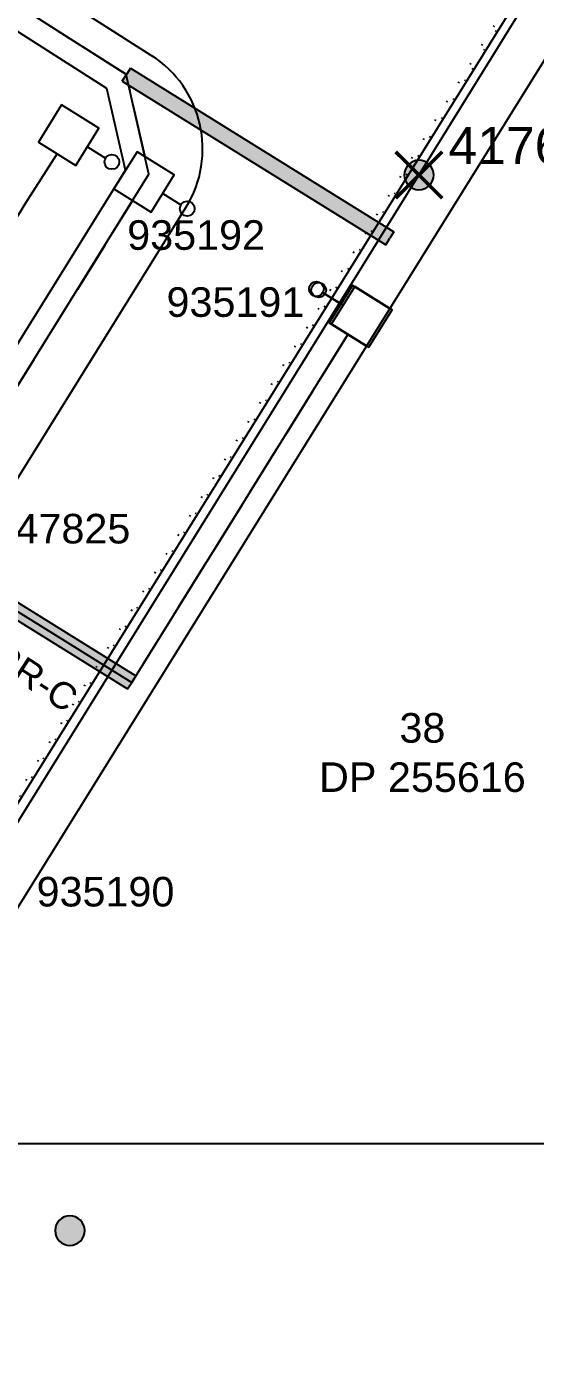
# Model space of a CAD drawing. Header units: metres. Extents: x 305550 to 306428, y 6276370 to 6276957.
# Drawn here: x 306259.2 to 306293.6, y 6276536.5 to 6276627.1 of the extents above; entities that cross this region are included whole.
import ezdxf
from ezdxf.enums import TextEntityAlignment as Align

# ---------------------------------------------------------------- set-up
doc = ezdxf.new("R2010")
doc.units = ezdxf.units.M
doc.header["$LTSCALE"] = 0.7
doc.linetypes.add('Cable Remove', pattern=[2, 0, -2])
doc.linetypes.add('IE Trench LV', pattern=[6.5, 5, -1.5])
doc.layers.get('0').update_dxf_attribs({"color": 6})
for name, color, linetype in [('_User Miscellaneous1', 3, 'Continuous'), ('_User Miscellaneous11', 7, 'Continuous'), ('_User Miscellaneous4', 7, 'Continuous'), ('_User Miscellaneous7', 150, 'Continuous'), ('_User Miscellaneous8', 7, 'Continuous'), ('_User_LV_Exist', 7, 'Continuous'), ('Cadastre Developer_SP_NEW', 4, 'Continuous'), ('Cadastre Roads_SP_NEW', 8, 'Continuous'), ('Duct_SP_NEW', 2, 'Continuous'), ('Equip_HV_NEW', 2, 'Continuous'), ('Mains_LV_NEW_R6', 2, 'Continuous'), ('Mains_LV_NEW_T84', 2, 'Continuous'), ('OH_Details_SP_MISC', 6, 'Continuous'), ('SupportsUG_SP_LV_NEW', 2, 'Continuous'), ('SupportsUG_SP_LV_SL_NEW', 2, 'Continuous'), ('Trench_SP_NEW', 2, 'Continuous')]:
    doc.layers.add(name, color=color, linetype=linetype)
doc.layers.add('_User Miscellaneous5', color=7, linetype='Continuous', lineweight=35)
for name, color, linetype, plot in [('_User Notes', 7, 'Continuous', False), ('Features_HIDE', 1, 'Continuous', False), ('Viewports', 8, 'Continuous', False)]:
    doc.layers.add(name, color=color, linetype=linetype, plot=plot)
doc.styles.add('ARIAL', font='arial.ttf', dxfattribs={"height": 2})
doc.styles.add('POLE_LABEL', font='arial.ttf')
doc.styles.add('SL_LABEL', font='arial.ttf')
doc.styles.get("Standard").update_dxf_attribs({"font": 'arial.ttf'})
doc.styles.add('style1', font='iso3098b.shx')
doc.linetypes.add('Cable New UG', pattern='A,8,-1,["x",style1,S=3.5,R=0,X=0.35,Y=-1],-3.5', length=12.5)
doc.linetypes.add('Cable Z', pattern='A,8,-1,["Z",Standard,S=2.5,R=0,X=0.35,Y=-1.25],-3.5', length=12.5)

# ---------------------------------------------------------------- blocks, each defined once
blk = doc.blocks.new('POLE_EXT')
blk.add_hatch(color=256).paths.add_polyline_path([(-1, 0, 1), (1, 0, 1)])
blk.add_lwpolyline([(-1, 0, 1), (1, 0, 1)], format="xyb", close=True)
for tag, height, flags, p in [('pNumber', 2.5, 8, (-17.84, 2.067)), ('OWNED_BY', 0.2, 9, (1.355, -0.4)), ('SPECIAL_USE', 0.2, 9, (1.355, -0.8)), ('STATE', 0.2, 9, (1.355, -1)), ('PARENT', 0.2, 9, (1.355, -0.6)), ('cLV', 0.2, 9, (1.355, -1.4)), ('hDepth', 0.2, 9, (1.355, -1.6)), ('hDia', 0.2, 9, (1.355, -1.8)), ('USAGE', 0.2, 9, (1.355, -1.2)), ('cHV', 0.2, 9, (1.355, -2)), ('LBRACKET', 0.2, 9, (1.355, -2.2)), ('LExisting', 0.2, 9, (1.355, -2.4)), ('LANTNUMBER', 0.2, 9, (1.355, -2.6)), ('LOther', 0.2, 9, (1.355, -2.8)), ('cLinedev', 0.2, 9, (1.355, -3.4)), ('LRemove', 0.2, 9, (1.355, -3)), ('LEGEND', 0.2, 9, (1.355, -3.2)), ('LOCATION', 0.2, 9, (1.355, -3.6)), ('pExisting', 0.2, 9, (1.355, -3.8)), ('pFooting', 0.2, 9, (1.355, -4.4)), ('pNew', 0.2, 9, (1.355, -4.6)), ('PFNUMBER', 0.2, 9, (1.355, -4)), ('NEWPFNUMBER', 0.2, 9, (1.355, -4.2)), ('pRelocate', 0.2, 9, (1.355, -5)), ('pRemove', 0.2, 9, (1.355, -5.2)), ('pReplace', 0.2, 9, (1.355, -5.4)), ('cspan', 0.2, 9, (1.355, -6)), ('STREETNAME', 0.2, 9, (1.355, -6.2)), ('SUBURB', 0.2, 9, (1.355, -6.4)), ('pStay', 0.2, 9, (1.355, -5.6)), ('pType', 0.2, 9, (1.355, -5.8)), ('OPERATED_BY', 0.2, 9, (1.355, -7.014)), ('NOTES', 0.2, 9, (1.355, -6.6)), ('MAINTAINED_BY', 0.2, 9, (1.355, -6.814))]:
    blk.add_attdef(tag, text='', height=height, dxfattribs=dict(flags=flags)).set_placement(p, align=Align.MIDDLE_LEFT)
at = {"style": 'POLE_LABEL', "flags": 9}
for tag, height, p in [('ASSET_NUM', 2.5, (2, 2)), ('STRUCTURE_PLANT_NUMBER', 0.2, (1.355, 0.028)), ('STREET_CODE', 0.2, (1.355, -0.2))]:
    blk.add_attdef(tag, text='', height=height, dxfattribs=at).set_placement(p, align=Align.MIDDLE_LEFT)
at = {"flags": 1}
blk.add_attdef('Z', (1.355, -7.328), '', height=0.2, dxfattribs=at)
blk = doc.blocks.new('*U292')
at = {"layer": '_User Miscellaneous7', "lineweight": -3}
blk.add_lwpolyline([(0, -3.03), (0, -1.58)], dxfattribs=at)
blk.add_lwpolyline([(-1.485, -6), (1.485, -6), (1.485, -3.03), (-1.485, -3.03)], close=True, dxfattribs=at)
blk.add_circle((0, -1.08), 0.5, dxfattribs=at)
at = {"layer": '_User Miscellaneous8', "color": 2, "lineweight": -3}
blk.add_lwpolyline([(-1.485, 0), (1.485, 0), (1.485, 2.97), (-1.485, 2.97)], close=True, dxfattribs=at)
at = {"style": 'POLE_LABEL', "flags": 9}
blk.add_attdef('STRUCTURE_PLANT_NUMBER', text='', height=0.2, dxfattribs=at).set_placement((1.641, 1.727), align=Align.MIDDLE_LEFT)
for tag, flags, p in [('STREET_CODE', 9, (1.641, 1.485)), ('OWNED_BY', 9, (1.641, 1.085)), ('OPERATED_BY', 9, (1.641, 0.885)), ('COLUMN_TYPE', 9, (1.641, 1.285)), ('STATE', 9, (1.641, 0.485)), ('USAGE', 9, (1.641, 0.285)), ('MAINTAINED_BY', 9, (1.641, 0.685)), ('LEGEND', 9, (1.641, 0.085)), ('SUBURB', 9, (1.641, -0.315)), ('STREETNAME', 9, (1.641, -0.515)), ('PARENT', 9, (1.641, -0.115)), ('LOCATION', 9, (1.641, -0.715)), ('NOTES', 9, (1.641, -0.915)), ('Z', 1, (1.641, -1.315)), ('LABEL_ALIGNMENT', 9, (1.641, -1.115))]:
    blk.add_attdef(tag, text='', height=0.2, dxfattribs=dict(flags=flags)).set_placement(p, align=Align.MIDDLE_LEFT)
at = {"layer": '_User Miscellaneous5', "style": 'ARIAL', "flags": 8}
blk.add_attdef('ASSET_NUM', text='', height=2, dxfattribs=at).set_placement((2, 3.485), align=Align.MIDDLE_LEFT)
blk = doc.blocks.new('*U39')
at = {"layer": '_User Miscellaneous8', "color": 2}
blk.add_line((0, 0), (0, 1.45), dxfattribs=at)
blk.add_circle((0, 1.95), 0.5, dxfattribs=at)
for tag, p, flags in [('Z', (0, 0), 1), ('OPERATED_BY', (0, -9.607), 9)]:
    blk.add_attdef(tag, p, '', height=0.2, dxfattribs=dict(flags=flags))
at = {"style": 'SL_LABEL', "flags": 9}
blk.add_attdef('STREET_CODE', text='', height=0.2, dxfattribs=at).set_placement((0, -0.2), align=Align.MIDDLE_LEFT)
at = {"flags": 9}
for tag, p in [('CONSTRUCTED_VOLTAGE', (0, -0.4)), ('CONTROL_TYPE', (0, -0.6)), ('LANTERN_PURPOSE', (0, -0.8)), ('LANTERN_TYPE', (0, -1)), ('OPERATING_VOLTAGE', (0, -1.4)), ('ORIENTATION', (0, -1.6)), ('OWNED_BY', (0, -1.8)), ('NO_PHASES', (0, -1.2)), ('STATE', (0, -2)), ('CEXIST', (0, -2.4)), ('CNEW', (0, -2.6)), ('CNUMBER', (0, -2.8)), ('USAGE', (0, -2.2)), ('CREMOVE', (0, -3)), ('CREPLACE', (0, -3.2)), ('LKINGHEIGHT', (0, -3.4)), ('LBRACKET', (0, -3.6)), ('LBRACKETVOCAB', (0, -3.8)), ('LCATEGORY', (0, -4)), ('LCHARGE1', (0, -4.2)), ('LCHARGE1PERCENT', (0, -4.4)), ('LCHARGE2', (0, -4.6)), ('LCHARGE2PERCENT', (0, -4.8)), ('LCHARGE3', (0, -5)), ('LCHARGE3PERCENT', (0, -5.2)), ('LEXIST', (0, -5.4)), ('LLAMP', (0, -5.6)), ('LLAMPVOCAB', (0, -5.8)), ('LMAST', (0, -6)), ('LMASTVOCAB', (0, -6.2)), ('LNEW', (0, -6.4)), ('LANTNUMBER', (0, -6.6)), ('LOUTREACH', (0, -7)), ('LOUTREACHVOCAB', (0, -7.2)), ('LRATECODE', (0, -7.4)), ('LREMOVE', (0, -7.6)), ('LREPLACE', (0, -7.8)), ('LTYPE', (0, -8)), ('LTYPEVOCAB', (0, -8.2)), ('SUBURB', (0, -8.6)), ('STREETNAME', (0, -8.8)), ('LEGEND', (0, -8.4)), ('LOCATION', (0, -9)), ('NOTES', (0, -9.2)), ('MAINTAINED_BY', (0, -9.863))]:
    blk.add_attdef(tag, text='', height=0.2, dxfattribs=at).set_placement(p, align=Align.MIDDLE_LEFT)
at = {"layer": '_User Notes', "style": 'SL_LABEL', "flags": 8}
blk.add_attdef('ASSET_NUM', text='', height=2.5, dxfattribs=at).set_placement((2, 2), align=Align.MIDDLE_LEFT)
at = {"layer": '_User Notes', "flags": 8}
blk.add_attdef('LNUMBER', text='', height=2.5, dxfattribs=at).set_placement((1.2, -2.8), align=Align.MIDDLE_LEFT)
blk = doc.blocks.new('*U35')
at = {"lineweight": -3}
blk.add_lwpolyline([(-2.475, 2.49), (2.475, 2.49), (2.475, 0.51), (-2.475, 0.51)], close=True, dxfattribs=at)
for tag, flags, p in [('STREET_CODE', 9, (1.5, 3.5)), ('OWNED_BY', 9, (1.5, 3.3)), ('OPERATED_BY', 9, (1.5, 3.1)), ('STATE', 9, (1.5, 2.7)), ('MAINTAINED_BY', 9, (1.5, 2.9)), ('SUPPORT_TYPE', 9, (1.5, 2.5)), ('USAGE', 9, (1.5, 2.3)), ('LEGEND', 9, (1.5, 2.1)), ('PARENT', 9, (1.5, 1.9)), ('Z', 1, (1.5, 0.9)), ('SUBURB', 9, (1.5, 1.7)), ('STREETNAME', 9, (1.5, 1.5)), ('LOCATION', 9, (1.5, 1.3)), ('NOTES', 9, (1.5, 1.1))]:
    blk.add_attdef(tag, text='', height=0.2, dxfattribs=dict(flags=flags)).set_placement(p, align=Align.MIDDLE_LEFT)
at = {"layer": '_User Miscellaneous4', "style": 'ARIAL', "flags": 8}
blk.add_attdef('ASSET_NUM', text='', height=2, dxfattribs=at).set_placement((2, 5.5), align=Align.MIDDLE_LEFT)
blk = doc.blocks.new('*U153')
for p, q in [((-1.6, 0), (-1.6, 69.895)), ((-1.6, 69.895), (-0.8, 69.895)), ((0, 69.895), (-0.8, 69.895)), ((0, 0), (0, 69.895)), ((-1.6, 0), (-0.8, 0)), ((0, 0), (-0.8, 0))]:
    blk.add_line(p, q)
at = {"style": 'ARIAL'}
blk.add_attdef('SWG_TYPE', text='', height=1.8, rotation=90, dxfattribs=at).set_placement((-0.8, 70.639), align=Align.MIDDLE_LEFT)
blk.add_attdef('SUB_TYPE', text='', height=1.8, rotation=90, dxfattribs=at).set_placement((-0.8, -0.757), align=Align.MIDDLE_RIGHT)
blk = doc.blocks.new('*U248')
at = {"layer": '_User Miscellaneous7', "lineweight": -3}
blk.add_lwpolyline([(0.023, 2.802), (0.023, 4.252)], dxfattribs=at)
blk.add_lwpolyline([(-1.462, -0.168), (1.508, -0.168), (1.508, 2.802), (-1.462, 2.802)], close=True, dxfattribs=at)
blk.add_circle((0.023, 4.752), 0.5, dxfattribs=at)
at = {"layer": '_User Miscellaneous8', "color": 2, "lineweight": -3}
blk.add_lwpolyline([(-1.485, 0), (1.485, 0), (1.485, 2.97), (-1.485, 2.97)], close=True, dxfattribs=at)
at = {"style": 'POLE_LABEL', "flags": 9}
blk.add_attdef('STRUCTURE_PLANT_NUMBER', text='', height=0.2, dxfattribs=at).set_placement((1.641, 1.727), align=Align.MIDDLE_LEFT)
for tag, flags, p in [('STREET_CODE', 9, (1.641, 1.485)), ('OWNED_BY', 9, (1.641, 1.085)), ('OPERATED_BY', 9, (1.641, 0.885)), ('COLUMN_TYPE', 9, (1.641, 1.285)), ('STATE', 9, (1.641, 0.485)), ('USAGE', 9, (1.641, 0.285)), ('MAINTAINED_BY', 9, (1.641, 0.685)), ('LEGEND', 9, (1.641, 0.085)), ('SUBURB', 9, (1.641, -0.315)), ('STREETNAME', 9, (1.641, -0.515)), ('PARENT', 9, (1.641, -0.115)), ('LOCATION', 9, (1.641, -0.715)), ('NOTES', 9, (1.641, -0.915)), ('Z', 1, (1.641, -1.315)), ('LABEL_ALIGNMENT', 9, (1.641, -1.115))]:
    blk.add_attdef(tag, text='', height=0.2, dxfattribs=dict(flags=flags)).set_placement(p, align=Align.MIDDLE_LEFT)
at = {"layer": '_User Miscellaneous5', "style": 'ARIAL', "flags": 8}
blk.add_attdef('ASSET_NUM', text='', height=2, dxfattribs=at).set_placement((2, 3.485), align=Align.MIDDLE_LEFT)
blk = doc.blocks.new('*U249')
at = {"layer": '_User Miscellaneous7', "lineweight": -3}
blk.add_lwpolyline([(0.033, 2.872), (0.033, 4.322)], dxfattribs=at)
blk.add_lwpolyline([(-1.452, -0.098), (1.518, -0.098), (1.518, 2.872), (-1.452, 2.872)], close=True, dxfattribs=at)
blk.add_circle((0.033, 4.822), 0.5, dxfattribs=at)
at = {"layer": '_User Miscellaneous8', "color": 2, "lineweight": -3}
blk.add_lwpolyline([(-1.485, 0), (1.485, 0), (1.485, 2.97), (-1.485, 2.97)], close=True, dxfattribs=at)
at = {"style": 'POLE_LABEL', "flags": 9}
blk.add_attdef('STRUCTURE_PLANT_NUMBER', text='', height=0.2, dxfattribs=at).set_placement((1.641, 1.727), align=Align.MIDDLE_LEFT)
for tag, flags, p in [('STREET_CODE', 9, (1.641, 1.485)), ('OWNED_BY', 9, (1.641, 1.085)), ('OPERATED_BY', 9, (1.641, 0.885)), ('COLUMN_TYPE', 9, (1.641, 1.285)), ('STATE', 9, (1.641, 0.485)), ('USAGE', 9, (1.641, 0.285)), ('MAINTAINED_BY', 9, (1.641, 0.685)), ('LEGEND', 9, (1.641, 0.085)), ('SUBURB', 9, (1.641, -0.315)), ('STREETNAME', 9, (1.641, -0.515)), ('PARENT', 9, (1.641, -0.115)), ('LOCATION', 9, (1.641, -0.715)), ('NOTES', 9, (1.641, -0.915)), ('Z', 1, (1.641, -1.315)), ('LABEL_ALIGNMENT', 9, (1.641, -1.115))]:
    blk.add_attdef(tag, text='', height=0.2, dxfattribs=dict(flags=flags)).set_placement(p, align=Align.MIDDLE_LEFT)
at = {"layer": '_User Miscellaneous5', "style": 'ARIAL', "flags": 8}
blk.add_attdef('ASSET_NUM', text='', height=2, dxfattribs=at).set_placement((2, 3.485), align=Align.MIDDLE_LEFT)
blk = doc.blocks.new('POLE_DEL')
h = blk.add_hatch(color=256)
edge = h.paths.add_edge_path()
edge.add_arc((0, 0), 1, 180, 360)
edge.add_arc((0, 0), 1, 0, 180)
blk.add_lwpolyline([(-1, 0, 1), (1, 0, 1)], format="xyb", close=True)
at = {"layer": '_User Miscellaneous11', "color": 2, "const_width": 0.25, "flags": 128}
for points in [[(-1.575, 1.575), (1.575, -1.575)], [(-1.575, -1.575), (1.575, 1.575)]]:
    blk.add_lwpolyline(points, dxfattribs=at)
for tag, height, flags, p in [('pNumber', 2.5, 8, (0, 2.067)), ('OWNED_BY', 0.2, 9, (0, -0.4)), ('SPECIAL_USE', 0.2, 9, (0, -0.6)), ('STATE', 0.2, 9, (0, -0.8)), ('USAGE', 0.2, 9, (0, -1)), ('cLV', 0.2, 9, (0, -1.2)), ('cHV', 0.2, 9, (0, -1.8)), ('hDepth', 0.2, 9, (0, -1.4)), ('hDia', 0.2, 9, (0, -1.6)), ('LBRACKET', 0.2, 9, (0, -2)), ('LExisting', 0.2, 9, (0, -2.2)), ('LANTNUMBER', 0.2, 9, (0, -2.4)), ('LOther', 0.2, 9, (0, -2.6)), ('LRemove', 0.2, 9, (0, -2.8)), ('cLinedev', 0.2, 9, (0, -3.2)), ('pExisting', 0.2, 9, (0, -3.4)), ('LEGEND', 0.2, 9, (0, -3)), ('PFNUMBER', 0.2, 9, (0, -3.6)), ('pFooting', 0.2, 9, (0, -4)), ('pNew', 0.2, 9, (0, -4.2)), ('pRelocate', 0.2, 9, (0, -4.6)), ('NEWPFNUMBER', 0.2, 9, (0, -3.8)), ('pRemove', 0.2, 9, (0, -4.8)), ('pReplace', 0.2, 9, (0, -5)), ('pStay', 0.2, 9, (0, -5.2)), ('pType', 0.2, 9, (0, -5.4)), ('cspan', 0.2, 9, (0, -5.6)), ('SUBURB', 0.2, 9, (0, -5.8)), ('STREETNAME', 0.2, 9, (0, -6)), ('LOCATION', 0.2, 9, (0, -6.2)), ('NOTES', 0.2, 9, (0, -6.4))]:
    blk.add_attdef(tag, text='', height=height, dxfattribs=dict(flags=flags)).set_placement(p, align=Align.MIDDLE_LEFT)
at = {"flags": 1}
blk.add_attdef('Z', (0, 0), '', height=0.2, dxfattribs=at)
at = {"style": 'POLE_LABEL', "flags": 9}
blk.add_attdef('STREET_CODE', text='', height=0.2, dxfattribs=at).set_placement((0, -0.2), align=Align.MIDDLE_LEFT)
at = {"layer": 'Features_HIDE', "style": 'POLE_LABEL', "flags": 8}
blk.add_attdef('ASSET_NUM', text='', height=2.5, dxfattribs=at).set_placement((2, 2), align=Align.MIDDLE_LEFT)

msp = doc.modelspace()

# ---------------------------------------------------------------- hatches: boundary and pattern name
at = {"layer": '_User Miscellaneous11'}
h = msp.add_hatch(color=256, dxfattribs=at)
h.dxf.hatch_style = 1
h.paths.add_polyline_path([(306266.241, 6276624.353), (306265.692, 6276623.47), (306283.517, 6276612.394), (306284.066, 6276613.277)])
h = msp.add_hatch(color=256, dxfattribs=at)
h.dxf.hatch_style = 1
h.paths.add_polyline_path([(306252.881, 6276591.756), (306252.332, 6276590.873), (306266.052, 6276582.348), (306266.601, 6276583.231)])

# ---------------------------------------------------------------- linework, layer by layer
at = {"layer": '_User Miscellaneous11', "color": 7, "linetype": 'Cable Remove', "flags": 128}
msp.add_lwpolyline([(306239.42, 6276544.287), (306284.905, 6276617.641), (306329.781, 6276690.148), (306357.769, 6276734.865)], dxfattribs=at)
at = {"layer": '_User_LV_Exist', "color": 7, "linetype": 'Cable Remove', "lineweight": 0, "flags": 128}
for points in [[(306326.582, 6276684.224), (306288.883, 6276623.557)], [(306288.883, 6276623.557), (306244.221, 6276551.688)]]:
    msp.add_lwpolyline(points, dxfattribs=at)
at = {"layer": 'Cadastre Developer_SP_NEW'}
for p, q in [((306264.64, 6276622.977), (306191.067, 6276669.849)), ((306265.903, 6276617.431), (306264.64, 6276622.977))]:
    msp.add_line(p, q, dxfattribs=at)
for points in [[(306361.572, 6276733.256), (306283.608, 6276607.787), (306228.636, 6276519.319), (306225.166, 6276499.623), (306209.333, 6276474.14), (306194.469, 6276483.376), (306146.948, 6276406.898)], [(306241.515, 6276578.182), (306265.903, 6276617.431)]]:
    msp.add_lwpolyline(points, dxfattribs=at)
at = {"layer": 'Cadastre Roads_SP_NEW', "flags": 128}
msp.add_lwpolyline([(306170.892, 6276483.281), (306225.449, 6276548.107, 0.035915), (306246.516, 6276577.136), (306269.996, 6276614.923, 0.410925), (306267.655, 6276625.207), (306192.879, 6276672.844, 0.409746), (306182.586, 6276670.645, -0.000892), (306180.609, 6276667.655), (306129.179, 6276590.187, 0.007102), (306113.87, 6276566.401), (306081.254, 6276514.106, 0.063272), (306065.884, 6276480.707), (306060.466, 6276463.494, 0.406595), (306065.183, 6276454.15), (306098.639, 6276442.653, 0.029443), (306109.973, 6276439.49, 0.042045), (306115.8, 6276438.733, 0.125612), (306123.065, 6276440.241, -0.076543), (306127.57, 6276441.644, 0.113962), (306135.941, 6276444.949, 0.035074), (306140.871, 6276448.88, 0.032012), (306149.717, 6276458.12, 0.00006), (306149.719, 6276458.123)], format="xyb", dxfattribs=at)
at = {"layer": 'Duct_SP_NEW'}
for p, q in [((306265.692, 6276623.47), (306265.966, 6276623.911)), ((306266.241, 6276624.353), (306265.966, 6276623.911)), ((306266.241, 6276624.353), (306284.066, 6276613.277)), ((306265.692, 6276623.47), (306283.517, 6276612.394)), ((306284.066, 6276613.277), (306283.791, 6276612.835)), ((306283.517, 6276612.394), (306283.791, 6276612.835)), ((306252.881, 6276591.756), (306266.601, 6276583.231)), ((306252.332, 6276590.873), (306266.052, 6276582.348)), ((306266.601, 6276583.231), (306266.326, 6276582.789)), ((306266.052, 6276582.348), (306266.326, 6276582.789))]:
    msp.add_line(p, q, dxfattribs=at)
at = {"layer": 'Mains_LV_NEW_R6', "linetype": 'Cable Z', "flags": 128}
msp.add_lwpolyline([(306251.716, 6276593.634), (306247.461, 6276596.278), (306255.646, 6276609.45, -0.01091), (306261.297, 6276618.544, 0.010907)], format="xyb", dxfattribs=at)
for points in [[(306266.326, 6276582.789), (306280.954, 6276606.33)], [(306252.606, 6276591.315), (306266.326, 6276582.789)]]:
    msp.add_lwpolyline(points, dxfattribs=at)
at = {"layer": 'Mains_LV_NEW_T84', "linetype": 'Cable New UG', "flags": 128}
msp.add_lwpolyline([(306254.656, 6276596.518), (306267.489, 6276617.17), (306265.953, 6276623.919), (306218.718, 6276654.012)], dxfattribs=at)
at = {"layer": 'OH_Details_SP_MISC', "color": 7, "linetype": 'Continuous', "flags": 128}
msp.add_lwpolyline([(306240.27, 6276543.76), (306285.755, 6276617.114), (306330.63, 6276689.62), (306358.617, 6276734.334)], dxfattribs=at)
at = {"layer": 'Trench_SP_NEW', "linetype": 'IE Trench LV'}
msp.add_line((306265.966, 6276623.911), (306216.469, 6276655.444), dxfattribs=at)
for points in [[(306267.231, 6276618.354), (306266.128, 6276623.198)], [(306253.072, 6276593.939), (306266.393, 6276615.378)]]:
    msp.add_lwpolyline(points, dxfattribs=at)
at = {"layer": 'Trench_SP_NEW', "linetype": 'IE Trench LV', "flags": 128}
msp.add_lwpolyline([(306280.954, 6276606.33), (306266.326, 6276582.789)], dxfattribs=at)
at = {"layer": 'Viewports', "flags": 128}
msp.add_lwpolyline([(305858.517, 6276551.596), (306398.956, 6276551.596)], dxfattribs=at)

# ---------------------------------------------------------------- block references
at = {"layer": '_User Miscellaneous1', "ltscale": 0.5}
ref = msp.add_blockref('POLE_DEL', (306285.755, 6276617.114), dxfattribs=at)
ref.add_attrib('ASSET_NUM', '417609', dxfattribs={"layer": 'Features_HIDE', "height": 2.5, "style": 'POLE_LABEL'}).set_placement((306287.755, 6276619.114), align=Align.MIDDLE_LEFT)
at = {"layer": 'Equip_HV_NEW', "rotation": 236.9413725415199}
msp.add_blockref('*U153', (306188.818, 6276628.369), dxfattribs=at).add_auto_attribs({'SUB_TYPE': 'PS', 'SWG_TYPE': '8DJH RTRR-C'})
at = {"layer": 'Features_HIDE'}
msp.add_blockref('POLE_EXT', (306262.148, 6276545.698), dxfattribs=at)
at = {"layer": 'SupportsUG_SP_LV_NEW'}
ref = msp.add_blockref('*U35', (306250.492, 6276592.629), dxfattribs=dict(at, rotation=238.1440914235174))
ref.add_attrib('ASSET_NUM_001', "'S'147825", (306253.985, 6276592.188), dxfattribs={"layer": '_User Miscellaneous4', "height": 2, "style": 'ARIAL'})
at = {"layer": 'SupportsUG_SP_LV_SL_NEW', "ltscale": 0.5}
ref = msp.add_blockref('*U292', (306265.903, 6276617.431), dxfattribs=dict(at, rotation=238.1440914245448))
ref.add_attrib('ASSET_NUM_001', '935192', (306266.023, 6276612.054), dxfattribs={"layer": '_User Miscellaneous5', "height": 2, "style": 'ARIAL'})
for p, rotation in [((306268.425, 6276615.863), 238.1440914245448), ((306280.477, 6276608.375), 58.14409142557406)]:
    msp.add_blockref('*U39', p, dxfattribs=dict(at, rotation=rotation))
ref = msp.add_blockref('*U248', (306282.999, 6276606.807), dxfattribs=dict(at, rotation=58.14409142557406))
ref.add_attrib('ASSET_NUM_001', '935191', (306268.681, 6276607.519), dxfattribs={"layer": '_User Miscellaneous5', "height": 2, "style": 'ARIAL'})
ref = msp.add_blockref('*U249', (306257.56, 6276565.867), dxfattribs=dict(at, rotation=58.14409142557406))
ref.add_attrib('ASSET_NUM_001', '935190', (306259.894, 6276567.627), dxfattribs={"layer": '_User Miscellaneous5', "height": 2, "style": 'ARIAL'})

# ---------------------------------------------------------------- next in the draw order: texts
at = {"layer": 'Cadastre Developer_SP_NEW', "insert": (306285.988, 6276578.029), "char_height": 2, "attachment_point": 5, "style": 'ARIAL', "bg_fill": 3, "box_fill_scale": 1.1, "bg_fill_color": 256, "bg_fill_transparency": 0}
msp.add_mtext('38\\PDP 255616', dxfattribs=at)

# ---------------------------------------------------------------- next in the draw order: linework, layer by layer
at = {"layer": 'Cadastre Roads_SP_NEW', "flags": 128}
msp.add_lwpolyline([(306180.593, 6276476.793), (306234.324, 6276540.638, 0.035915), (306256.369, 6276571.014), (306342.348, 6276709.383)], format="xyb", dxfattribs=at)

doc.saveas('drawing.dxf')
